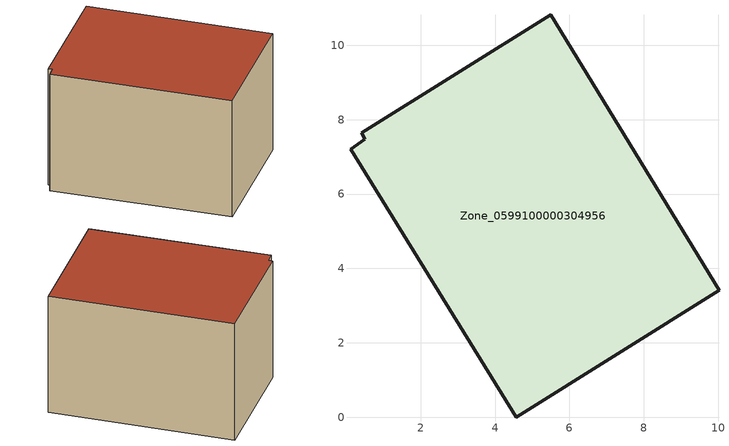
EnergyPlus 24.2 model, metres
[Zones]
Zone_0599100000304956
 floor ground (C_G): 0.5,7.47 0.41,7.65 5.5,10.82 10.02,3.41 4.57,0 0.11,7.21 z0
 wall outside (C_F): 4.57,0 10.02,3.41 5.5,10.82 0.41,7.65 0.5,7.47 0.11,7.21 4.57,0 z0:5.91
 roof outside (C_R): 0.5,7.47 0.11,7.21 4.57,0 10.02,3.41 5.5,10.82 0.41,7.65 z5.91
[BUILDING]
Pand.0599100000304956: North Axis=0; Terrain=City; Loads Convergence Tolerance Value=0.04; Temperature Convergence Tolerance Value=0.4; Solar Distribution=FullExterior; Maximum Number of Warmup Days=25; Minimum Number of Warmup Days=1
[Site:Location]
Rotterdam.The.Hague.AP_ZH_NLD Design_Conditions: Latitude=51.96; Longitude=4.45; Time Zone=1; Elevation=-4.5
[SITE:GROUNDTEMPERATURE:BUILDINGSURFACE]
18, 18, 18, 18, 18, 18, 18, 18, 18, 18, 18, 18
[MATERIAL] Thermal Absorptance=0.9; Solar Absorptance=0.7; Visible Absorptance=0.7
Name | Roughness | Thickness | Conductivity | Density | Specific Heat
G.TC.1965-1974 | MediumSmooth | 0.15 | 0.882353 | 540 | 1210
F.TC.1965-1974 | Rough | 0.3 | 0.697674 | 1920 | 840
R.TC.1965-1974 | MediumRough | 0.2 | 0.232558 | 1500 | 1000
[CONSTRUCTION]
C_G: G.TC.1965-1974
C_F: F.TC.1965-1974
C_R: R.TC.1965-1974
[ZONE]
Zone_0599100000304956: Type=1; Multiplier=1; Ceiling Height=Autocalculate; Volume=Autocalculate; Floor Area=autocalculate; Part of Total Floor Area=Yes
[ZONEINFILTRATION:DESIGNFLOWRATE]
Infil_Zone_0599100000304956: Zone or ZoneList or Space or SpaceList=Zone_0599100000304956; Schedule=AlwaysOn; Design Flow Rate Calculation Method=Flow/Area; Flow Rate per Floor Area=0.003; Constant Term Coefficient=1; Temperature Term Coefficient=0; Velocity Term Coefficient=0; Velocity Squared Term Coefficient=0
[HVACTEMPLATE:ZONE:IDEALLOADSAIRSYSTEM]
Zone_0599100000304956: Maximum Heating Supply Air Temperature=50; Minimum Cooling Supply Air Temperature=13; Maximum Heating Supply Air Humidity Ratio=0.0156; Minimum Cooling Supply Air Humidity Ratio=0.0077; Heating Limit=NoLimit; Cooling Limit=NoLimit; Dehumidification Control Type=ConstantSensibleHeatRatio; Cooling Sensible Heat Ratio=0.7; Dehumidification Setpoint=60; Humidification Control Type=None; Humidification Setpoint=30; Outdoor Air Method=None; Outdoor Air Flow Rate per Person=0.00944; Outdoor Air Flow Rate per Zone Floor Area=0; Outdoor Air Flow Rate per Zone=0; Demand Controlled Ventilation Type=None; Outdoor Air Economizer Type=NoEconomizer; Heat Recovery Type=None; Sensible Heat Recovery Effectiveness=0.7; Latent Heat Recovery Effectiveness=0.65
[ZONECONTROL:THERMOSTAT]
ThermostatControl_Zone_0599100000304956: Zone or ZoneList=Zone_0599100000304956; Control Type Schedule=DualSetpointControlType; Control 1=Thermostat_Zone_0599100000304956; Temperature Difference Between Cutout And Setpoint=0
[THERMOSTATSETPOINT:DUALSETPOINT]
Thermostat_Zone_0599100000304956: Heating Setpoint Temperature Schedule=HeatingSetpoint_Zone_0599100000304956; Cooling Setpoint Temperature Schedule=CoolingSetpoint_Zone_0599100000304956
[SCHEDULE:COMPACT]
HeatingSetpoint_Zone_0599100000304956: Through: 12/31, For: AllDays, Until: 24:00, 21
CoolingSetpoint_Zone_0599100000304956: Through: 12/31, For: AllDays, Until: 24:00, 24
DualSetpointControlType: Through: 12/31, For: AllDays, Until: 24:00, 4
AlwaysOn: Through: 12/31, For: AllDays, Until: 24:00, 1
